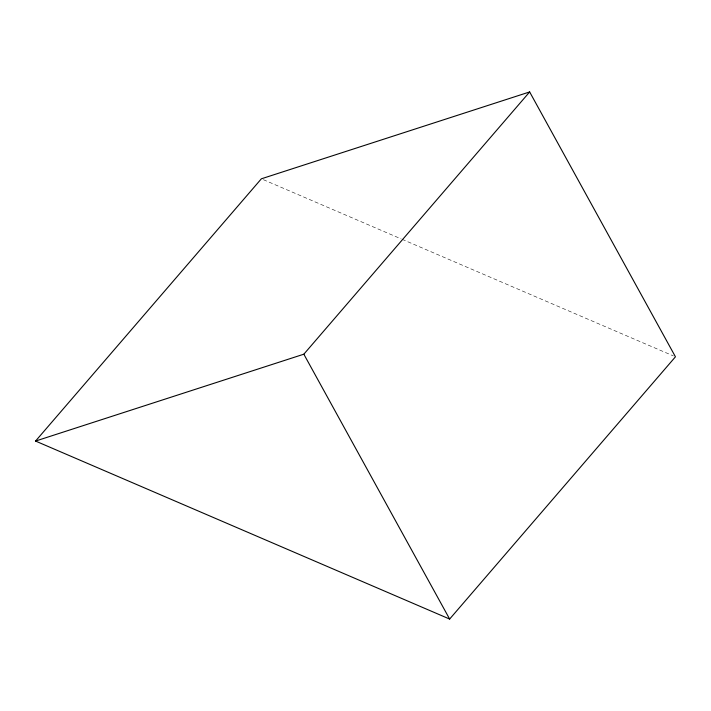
<?xml version="1.0" encoding="UTF-8"?>
<svg xmlns="http://www.w3.org/2000/svg" width="711" height="711" viewBox="0 0 711 711"><rect width="100%" height="100%" fill="white"/><g stroke="black" fill="none" stroke-linecap="round" stroke-linejoin="round"><path stroke-width="0.53" stroke-dasharray="3.56 2.67" d="M263.399 179.687L401.084 238.869M402.106 239.305L673.406 355.927"/><path stroke-width="1.07" d="M35.55 441.06L261.355 178.808L529.651 91.941L675.45 356.806L449.645 619.059L35.55 441.06L303.837 354.194L529.651 91.941M303.837 354.194L449.645 619.059"/></g></svg>
